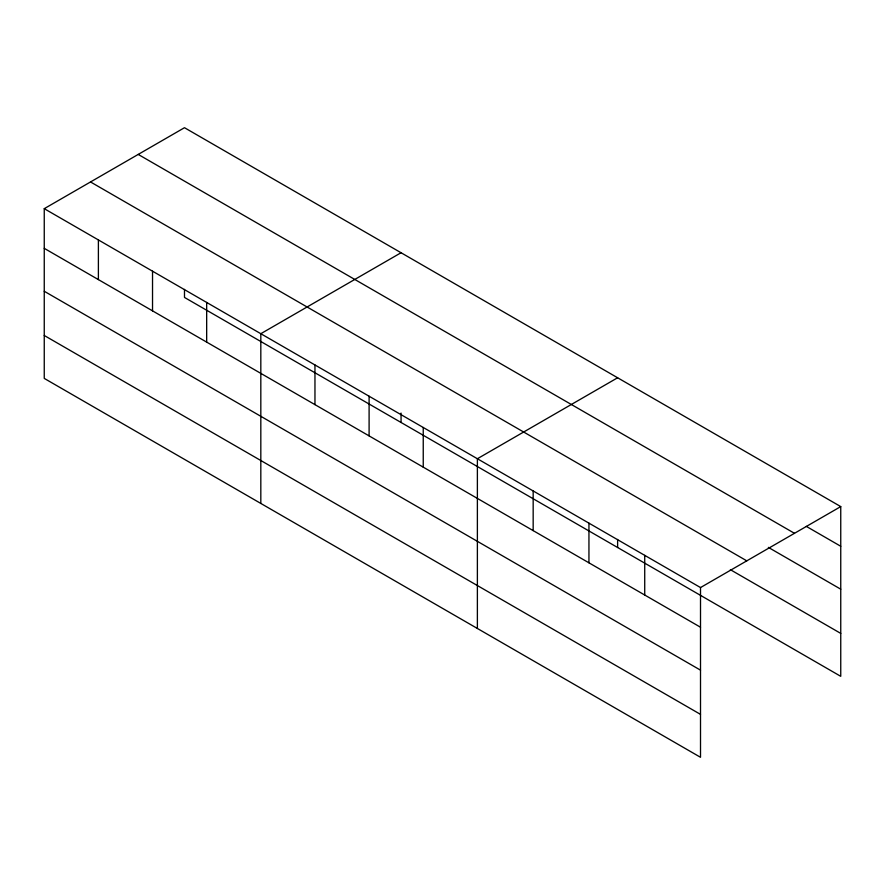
<?xml version="1.0" encoding="UTF-8"?>
<svg xmlns="http://www.w3.org/2000/svg" width="885" height="885" viewBox="0 0 885 885"><rect width="100%" height="100%" fill="white"/><g stroke="black" fill="none" stroke-linecap="round" stroke-linejoin="round"><path stroke-width="1.33" d="M700.511 670.155L700.511 587.563L44.25 208.672L44.25 378.404L700.511 757.294L700.511 670.155L44.25 291.265M184.489 289.395L184.489 297.437L840.75 676.328L840.75 506.596L184.489 127.705L44.25 208.672M401.06 252.734L260.821 333.7L260.821 503.443M617.619 377.773L477.38 458.74L477.38 628.472M700.511 587.563L840.75 506.596M806.335 526.387L840.75 546.266M138.215 154.421L794.476 533.312M768.357 547.384L840.75 589.189M90.524 181.956L746.785 560.836M730.368 569.686L840.75 633.406M44.25 248.342L700.511 627.233M44.25 335.481L700.511 714.372M644.722 555.349L644.722 595.019M617.619 539.463L617.619 547.505M588.945 523.146L588.945 562.816M533.168 490.943L533.168 530.613M423.24 427.477L423.24 467.147M401.06 413.085L401.06 422.477M369.1 396.214L369.1 435.885M314.96 364.963L314.96 404.633M206.67 302.449L206.67 342.119M152.53 271.186L152.53 310.856M98.39 239.923L98.39 279.594"/></g></svg>
